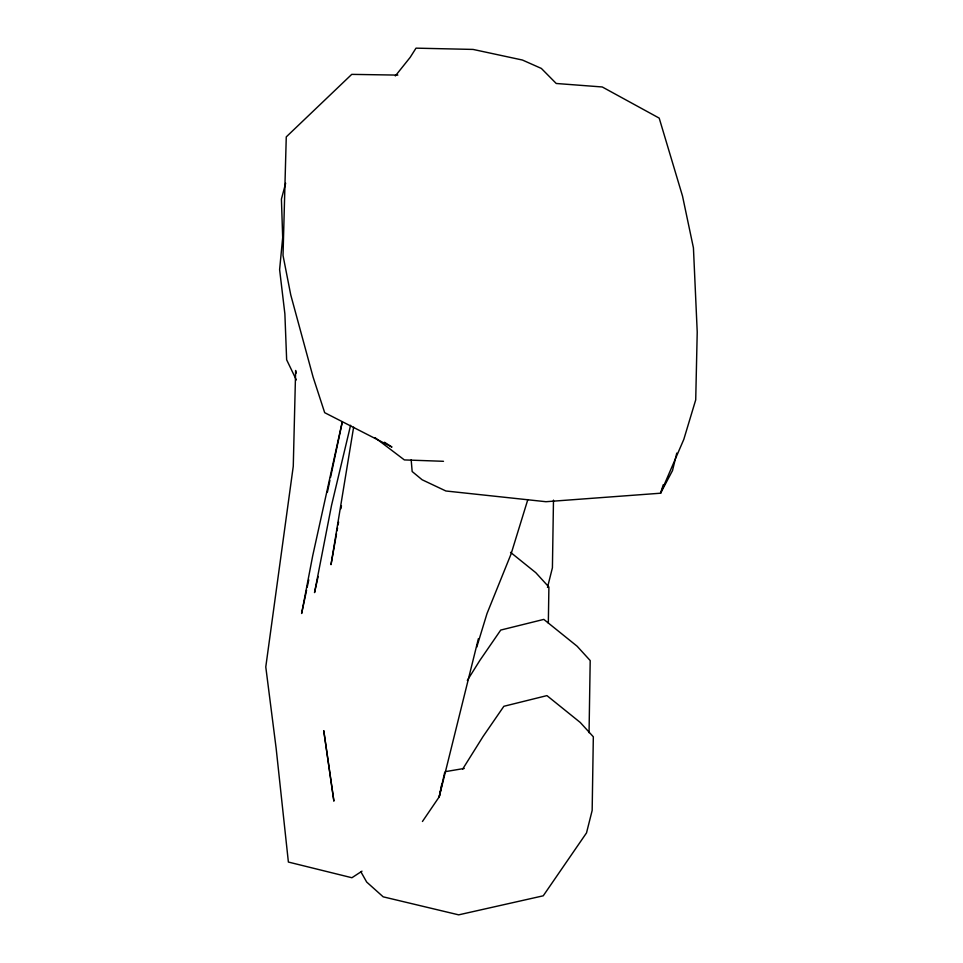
<?xml version="1.0" encoding="UTF-8"?>
<svg xmlns="http://www.w3.org/2000/svg" width="963" height="963" viewBox="0 0 963 963"><rect width="100%" height="100%" fill="white"/><g stroke="black" fill="none" stroke-linecap="round" stroke-linejoin="round"><path stroke-width="1.44" d="M548.332 623.121L548.898 587.045L535.813 572.696L510.546 552.341M553.484 500.134L552.413 567.785L547.478 587.43M589.055 732.723L590.199 660.57L577.114 646.221L543.806 619.39L500.736 630.067L479.887 660.365L467.32 680.432M353.638 427.127L331.007 564.679L336.496 533.755M337.026 530.806L337.544 527.856M338.073 524.907L338.591 521.97M340.95 508.705L341.468 505.756M422.444 821.487L439.212 796.846L478.406 638.625M441.885 783.605L439.212 796.846L444.737 772.242M306.595 590.09L301.624 613.491L312.674 555.904L342.238 421.842M307.209 587.165L308.762 579.846M327.408 492.093L329.9 480.393M330.526 477.467L342.334 421.89M318.127 576.488L314.54 592.594L331.525 505.419L350.592 425.273M676.772 453.091L672.523 470.546L660.558 493.212L545.937 501.711L445.869 490.986L422.131 479.767L412.164 471.521L411.177 459.893M285.662 183.223L281.413 199.112L282.689 237.536L279.607 269.628L284.879 313.866L286.649 359.801L296.327 379.928M476.709 647.244L487.013 613.551L511.04 554.074L527.832 499.568M663.278 484.69L660.558 493.212L683.802 439.393L695.719 399.85L697.224 332.054L693.432 247.864L682.514 196.055L659.198 118.112L602.26 86.971L556.229 83.48L541.362 68.433L522.415 60.031L473.062 49.426L416.016 48.15L410.178 57.359L395.336 75.933M462.601 769.196L483.017 736.587L503.866 706.288L546.936 695.611L580.232 722.443L593.328 736.791L592.161 810.449L586.515 832.899L543.24 895.807L458.677 914.85L383.178 896.83L366.686 882.06L360.932 871.864M361.992 871.166L351.904 877.738L288.382 862.054L276.128 748.191L265.776 666.938L293.27 466.261L295.629 370.478L296.159 373.175M445.544 771.616L464.238 768.45M397.851 75.102L351.736 74.368L286.264 136.89L283.026 255.436L290.754 294.919L313.083 377.051L324.675 412.67L391.953 447.061L384.478 442.246M443.486 461.301L404.364 459.917L374.98 437.623M333.86 800.903L323.773 730.821L333.86 800.903"/></g></svg>
